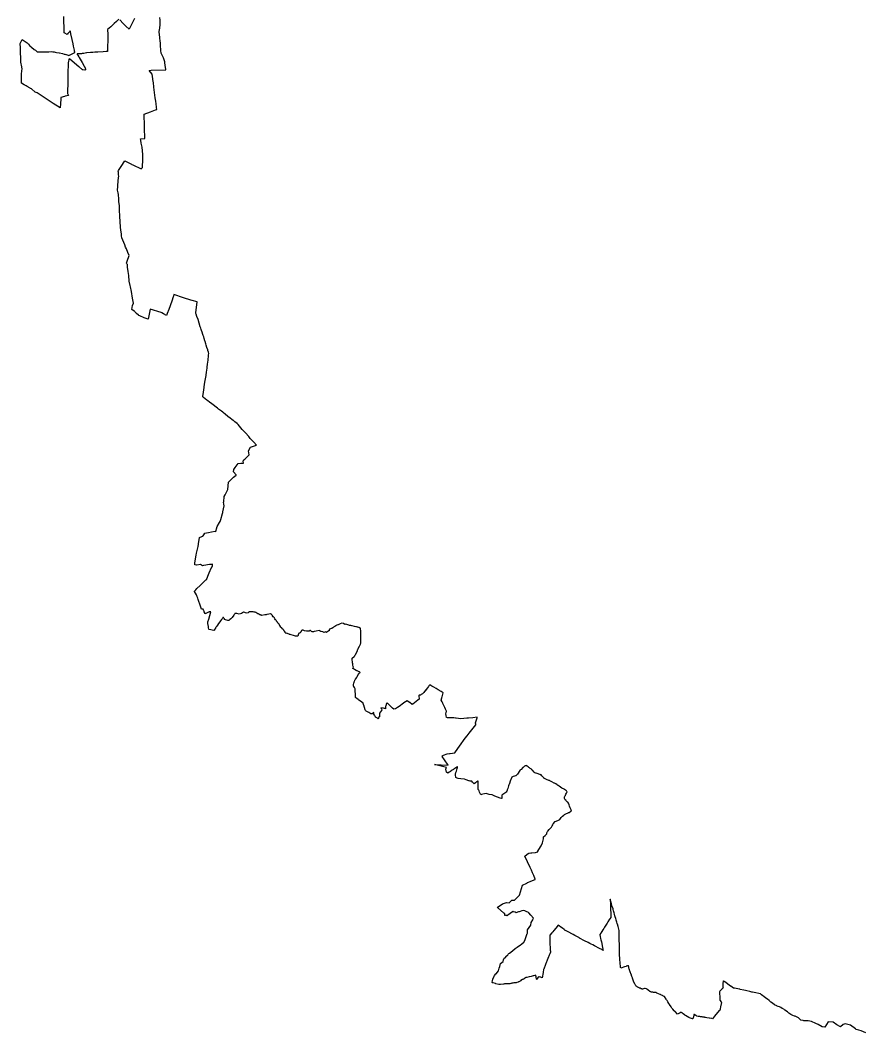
# Model space of a CAD drawing. Header units: metres. Extents: x 273377 to 358923, y 1974345 to 2116525.
# Drawn here: x 326929 to 356680, y 2009890 to 2045435 of the extents above; entities that cross this region are included whole.
import ezdxf

# ---------------------------------------------------------------- set-up
doc = ezdxf.new("R2010")
doc.units = ezdxf.units.M
doc.header["$MEASUREMENT"] = 0
doc.layers.add('DISTRICT BOUNDRY', color=86, linetype='Continuous')

msp = doc.modelspace()

# ---------------------------------------------------------------- linework, layer by layer
at = {"layer": 'DISTRICT BOUNDRY'}
for points in [[(330398, 2045468, 0), (330313, 2045387, 0), (330238, 2045317, 0), (330118, 2045205, 0), (330005, 2045105, 0), (330009, 2044928, 0), (330008, 2044732, 0), (330006, 2044495, 0), (330006, 2044352, 0), (330003, 2044335, 0), (330003, 2044332, 0), (329949, 2044329, 0), (329848, 2044324, 0), (329661, 2044315, 0), (329571, 2044308, 0), (329558, 2044307, 0), (329479, 2044301, 0), (329449, 2044299, 0), (329407, 2044296, 0), (329273, 2044286, 0), (329256, 2044284, 0), (329163, 2044268, 0), (329106, 2044259, 0), (329084, 2044255, 0), (329012, 2044255, 0), (329009, 2044255, 0), (328934, 2044255, 0), (328930, 2044255, 0), (328933, 2044247, 0), (328937, 2044233, 0), (328954, 2044209, 0), (328956, 2044205, 0), (328993, 2044142, 0), (329006, 2044120, 0), (329072, 2044008, 0), (329107, 2043947, 0), (329183, 2043818, 0), (329230, 2043734, 0), (329235, 2043724, 0), (329208, 2043679, 0), (329130, 2043693, 0), (329128, 2043694, 0), (329125, 2043694, 0), (329004, 2043792, 0), (328997, 2043797, 0), (328671, 2044060, 0), (328648, 2044080, 0), (328647, 2044078, 0), (328641, 2044046, 0), (328632, 2043996, 0), (328621, 2043937, 0), (328609, 2043538, 0), (328608, 2043483, 0), (328602, 2043190, 0), (328596, 2042958, 0), (328594, 2042943, 0), (328596, 2042859, 0), (328624, 2042791, 0), (328506, 2042759, 0), (328484, 2042753, 0), (328356, 2042716, 0), (328353, 2042675, 0), (328345, 2042495, 0), (328337, 2042352, 0), (328093, 2042511, 0), (328057, 2042534, 0), (327705, 2042758, 0), (327520, 2042875, 0), (327455, 2042903, 0), (327324, 2043016, 0), (327297, 2043035, 0), (327285, 2043043, 0), (327169, 2043109, 0), (327142, 2043125, 0), (327068, 2043166, 0), (326972, 2043219, 0), (326973, 2043255, 0), (326973, 2043277, 0), (326977, 2043549, 0), (326994, 2043742, 0), (326992, 2043758, 0), (326985, 2043792, 0), (326949, 2043954, 0), (326951, 2044060, 0), (326951, 2044084, 0), (326941, 2044315, 0), (326936, 2044458, 0), (326929, 2044614, 0), (326977, 2044712, 0), (327000, 2044759, 0), (327173, 2044635, 0), (327191, 2044628, 0), (327218, 2044596, 0), (327261, 2044542, 0), (327267, 2044535, 0), (327321, 2044492, 0), (327424, 2044410, 0), (327468, 2044378, 0), (327530, 2044320, 0), (327611, 2044317, 0), (327642, 2044323, 0), (327719, 2044325, 0), (327816, 2044326, 0), (327838, 2044324, 0), (327937, 2044323, 0), (328021, 2044330, 0), (328078, 2044326, 0), (328088, 2044324, 0), (328125, 2044318, 0), (328161, 2044312, 0), (328207, 2044303, 0), (328297, 2044284, 0), (328311, 2044285, 0), (328419, 2044264, 0), (328481, 2044243, 0), (328505, 2044239, 0), (328536, 2044228, 0), (328542, 2044229, 0), (328617, 2044206, 0), (328637, 2044195, 0), (328827, 2044283, 0), (328850, 2044296, 0), (328852, 2044297, 0), (328846, 2044322, 0), (328843, 2044339, 0), (328838, 2044363, 0), (328835, 2044382, 0), (328805, 2044526, 0), (328788, 2044602, 0), (328756, 2044755, 0), (328714, 2044951, 0), (328710, 2044970, 0), (328697, 2045028, 0), (328691, 2045059, 0), (328662, 2045026, 0), (328642, 2045003, 0), (328608, 2044963, 0), (328586, 2044938, 0), (328501, 2044983, 0), (328475, 2044996, 0), (328472, 2045027, 0), (328470, 2045204, 0), (328469, 2045376, 0), (328468, 2045428, 0), (328466, 2045570, 0)], [(356680, 2009813, 0), (356512, 2009894, 0), (356439, 2009915, 0), (356340, 2009939, 0), (356322, 2009956, 0), (356140, 2010092, 0), (355953, 2010130, 0), (355880, 2010106, 0), (355788, 2010034, 0), (355667, 2010099, 0), (355527, 2010194, 0), (355351, 2010202, 0), (355238, 2010021, 0), (355144, 2010032, 0), (355004, 2010109, 0), (354918, 2010150, 0), (354765, 2010222, 0), (354650, 2010236, 0), (354503, 2010242, 0), (354480, 2010246, 0), (354399, 2010265, 0), (354307, 2010347, 0), (354243, 2010380, 0), (354196, 2010403, 0), (354177, 2010406, 0), (354108, 2010425, 0), (354085, 2010442, 0), (354046, 2010465, 0), (353970, 2010515, 0), (353921, 2010553, 0), (353834, 2010620, 0), (353795, 2010649, 0), (353743, 2010678, 0), (353696, 2010706, 0), (353647, 2010727, 0), (353599, 2010746, 0), (353597, 2010747, 0), (353563, 2010761, 0), (353554, 2010765, 0), (353472, 2010798, 0), (353470, 2010799, 0), (353395, 2010857, 0), (353344, 2010898, 0), (353280, 2010950, 0), (353217, 2010997, 0), (353163, 2011040, 0), (353098, 2011092, 0), (353077, 2011112, 0), (353056, 2011125, 0), (353012, 2011160, 0), (352972, 2011192, 0), (352753, 2011236, 0), (352694, 2011249, 0), (352669, 2011254, 0), (352605, 2011271, 0), (352491, 2011299, 0), (352447, 2011308, 0), (352386, 2011321, 0), (352258, 2011347, 0), (352253, 2011348, 0), (352174, 2011363, 0), (352062, 2011385, 0), (352052, 2011387, 0), (352024, 2011393, 0), (351935, 2011454, 0), (351922, 2011463, 0), (351720, 2011609, 0), (351715, 2011613, 0), (351708, 2011618, 0), (351705, 2011620, 0), (351685, 2011634, 0), (351679, 2011634, 0), (351671, 2011640, 0), (351663, 2011645, 0), (351655, 2011544, 0), (351654, 2011529, 0), (351654, 2011509, 0), (351653, 2011491, 0), (351653, 2011479, 0), (351652, 2011468, 0), (351655, 2011425, 0), (351658, 2011395, 0), (351605, 2011346, 0), (351597, 2011338, 0), (351596, 2011338, 0), (351594, 2011335, 0), (351586, 2011326, 0), (351547, 2011280, 0), (351546, 2011279, 0), (351534, 2011265, 0), (351536, 2011193, 0), (351537, 2011182, 0), (351537, 2011171, 0), (351540, 2011122, 0), (351542, 2011070, 0), (351545, 2011010, 0), (351548, 2010964, 0), (351553, 2010957, 0), (351581, 2010917, 0), (351591, 2010903, 0), (351596, 2010894, 0), (351603, 2010885, 0), (351574, 2010735, 0), (351560, 2010661, 0), (351550, 2010603, 0), (351539, 2010605, 0), (351525, 2010605, 0), (351521, 2010605, 0), (351521, 2010604, 0), (351360, 2010404, 0), (351285, 2010316, 0), (351267, 2010320, 0), (351177, 2010335, 0), (351171, 2010336, 0), (351086, 2010351, 0), (351042, 2010358, 0), (351025, 2010361, 0), (351022, 2010361, 0), (351004, 2010364, 0), (350950, 2010372, 0), (350941, 2010373, 0), (350922, 2010375, 0), (350859, 2010384, 0), (350843, 2010387, 0), (350815, 2010391, 0), (350808, 2010392, 0), (350787, 2010395, 0), (350738, 2010402, 0), (350730, 2010406, 0), (350722, 2010411, 0), (350701, 2010423, 0), (350637, 2010459, 0), (350635, 2010460, 0), (350630, 2010436, 0), (350618, 2010386, 0), (350598, 2010311, 0), (350579, 2010316, 0), (350517, 2010335, 0), (350478, 2010346, 0), (350458, 2010352, 0), (350396, 2010390, 0), (350342, 2010422, 0), (350341, 2010423, 0), (350334, 2010428, 0), (350313, 2010442, 0), (350299, 2010451, 0), (350258, 2010485, 0), (350236, 2010505, 0), (350226, 2010512, 0), (350218, 2010519, 0), (350209, 2010526, 0), (350188, 2010544, 0), (350187, 2010544, 0), (350147, 2010523, 0), (350140, 2010520, 0), (350123, 2010511, 0), (350053, 2010475, 0), (349968, 2010564, 0), (349955, 2010577, 0), (349945, 2010588, 0), (349942, 2010591, 0), (349886, 2010652, 0), (349863, 2010678, 0), (349863, 2010679, 0), (349860, 2010683, 0), (349827, 2010735, 0), (349809, 2010764, 0), (349795, 2010785, 0), (349778, 2010811, 0), (349769, 2010824, 0), (349764, 2010831, 0), (349752, 2010850, 0), (349751, 2010852, 0), (349750, 2010853, 0), (349718, 2010903, 0), (349687, 2010952, 0), (349670, 2010980, 0), (349659, 2010998, 0), (349658, 2011001, 0), (349601, 2011092, 0), (349588, 2011098, 0), (349565, 2011109, 0), (349544, 2011119, 0), (349529, 2011127, 0), (349496, 2011143, 0), (349494, 2011145, 0), (349491, 2011146, 0), (349465, 2011158, 0), (349456, 2011164, 0), (349451, 2011167, 0), (349382, 2011194, 0), (349326, 2011217, 0), (349325, 2011217, 0), (349288, 2011234, 0), (349277, 2011235, 0), (349263, 2011236, 0), (349250, 2011237, 0), (349248, 2011238, 0), (349243, 2011238, 0), (349223, 2011240, 0), (349208, 2011242, 0), (349183, 2011245, 0), (349162, 2011248, 0), (349156, 2011248, 0), (349127, 2011254, 0), (349120, 2011262, 0), (349083, 2011273, 0), (349026, 2011322, 0), (349021, 2011326, 0), (349012, 2011333, 0), (348997, 2011346, 0), (348990, 2011349, 0), (348979, 2011354, 0), (348960, 2011362, 0), (348916, 2011380, 0), (348914, 2011379, 0), (348889, 2011373, 0), (348824, 2011356, 0), (348812, 2011359, 0), (348805, 2011361, 0), (348783, 2011367, 0), (348781, 2011367, 0), (348773, 2011368, 0), (348736, 2011384, 0), (348719, 2011391, 0), (348708, 2011397, 0), (348706, 2011398, 0), (348706, 2011398, 0), (348687, 2011408, 0), (348650, 2011426, 0), (348640, 2011434, 0), (348632, 2011440, 0), (348597, 2011462, 0), (348588, 2011468, 0), (348554, 2011537, 0), (348550, 2011545, 0), (348511, 2011625, 0), (348504, 2011641, 0), (348471, 2011743, 0), (348469, 2011750, 0), (348459, 2011781, 0), (348453, 2011800, 0), (348439, 2011834, 0), (348432, 2011853, 0), (348420, 2011882, 0), (348419, 2011884, 0), (348417, 2011889, 0), (348412, 2011905, 0), (348402, 2011933, 0), (348378, 2012002, 0), (348371, 2012023, 0), (348362, 2012054, 0), (348359, 2012063, 0), (348345, 2012110, 0), (348343, 2012117, 0), (348342, 2012122, 0), (348324, 2012182, 0), (348324, 2012183, 0), (348316, 2012180, 0), (348299, 2012174, 0), (348255, 2012158, 0), (348249, 2012156, 0), (348195, 2012137, 0), (348061, 2012090, 0), (348055, 2012131, 0), (348048, 2012182, 0), (348046, 2012192, 0), (348041, 2012229, 0), (348040, 2012239, 0), (348039, 2012242, 0), (348037, 2012262, 0), (348035, 2012277, 0), (348033, 2012302, 0), (348026, 2012378, 0), (348021, 2012469, 0), (348019, 2012525, 0), (348015, 2012659, 0), (348012, 2012770, 0), (348012, 2012791, 0), (348012, 2012808, 0), (348010, 2012956, 0), (348008, 2013038, 0), (348007, 2013081, 0), (348007, 2013097, 0), (348007, 2013111, 0), (348007, 2013116, 0), (348007, 2013134, 0), (348006, 2013217, 0), (348005, 2013274, 0), (348004, 2013412, 0), (347962, 2013560, 0), (347939, 2013640, 0), (347935, 2013654, 0), (347931, 2013666, 0), (347920, 2013705, 0), (347918, 2013714, 0), (347910, 2013741, 0), (347899, 2013777, 0), (347894, 2013794, 0), (347880, 2013845, 0), (347864, 2013902, 0), (347856, 2013929, 0), (347838, 2013994, 0), (347823, 2014044, 0), (347804, 2014112, 0), (347793, 2014152, 0), (347786, 2014176, 0), (347762, 2014258, 0), (347761, 2014261, 0), (347760, 2014263, 0), (347735, 2014354, 0), (347710, 2014443, 0), (347693, 2014505, 0), (347692, 2014512, 0), (347689, 2014523, 0), (347692, 2014448, 0), (347693, 2014439, 0), (347695, 2014379, 0), (347696, 2014371, 0), (347696, 2014364, 0), (347697, 2014338, 0), (347698, 2014301, 0), (347703, 2014163, 0), (347703, 2014149, 0), (347707, 2014038, 0), (347707, 2014014, 0), (347709, 2013962, 0), (347710, 2013938, 0), (347711, 2013901, 0), (347712, 2013884, 0), (347709, 2013880, 0), (347707, 2013876, 0), (347672, 2013823, 0), (347668, 2013816, 0), (347609, 2013724, 0), (347591, 2013696, 0), (347576, 2013673, 0), (347489, 2013536, 0), (347484, 2013529, 0), (347470, 2013507, 0), (347460, 2013491, 0), (347426, 2013437, 0), (347391, 2013383, 0), (347372, 2013352, 0), (347364, 2013340, 0), (347356, 2013327, 0), (347326, 2013279, 0), (347320, 2013271, 0), (347322, 2013266, 0), (347323, 2013259, 0), (347329, 2013235, 0), (347334, 2013211, 0), (347350, 2013138, 0), (347361, 2013088, 0), (347376, 2013021, 0), (347390, 2012956, 0), (347393, 2012945, 0), (347420, 2012821, 0), (347430, 2012777, 0), (347433, 2012763, 0), (347442, 2012717, 0), (347388, 2012745, 0), (347306, 2012788, 0), (347140, 2012874, 0), (347074, 2012908, 0), (347015, 2012939, 0), (346998, 2012949, 0), (346972, 2012962, 0), (346966, 2012965, 0), (346908, 2012995, 0), (346786, 2013059, 0), (346610, 2013151, 0), (346604, 2013154, 0), (346439, 2013241, 0), (346379, 2013273, 0), (346185, 2013378, 0), (346112, 2013417, 0), (346109, 2013419, 0), (346106, 2013421, 0), (346065, 2013451, 0), (346005, 2013495, 0), (345982, 2013511, 0), (345862, 2013600, 0), (345859, 2013600, 0), (345779, 2013499, 0), (345777, 2013498, 0), (345710, 2013418, 0), (345668, 2013371, 0), (345637, 2013336, 0), (345561, 2013250, 0), (345561, 2013218, 0), (345560, 2013173, 0), (345559, 2013081, 0), (345559, 2013060, 0), (345559, 2013003, 0), (345569, 2012918, 0), (345577, 2012845, 0), (345580, 2012818, 0), (345580, 2012808, 0), (345580, 2012780, 0), (345581, 2012720, 0), (345582, 2012691, 0), (345584, 2012667, 0), (345584, 2012655, 0), (345584, 2012655, 0), (345582, 2012650, 0), (345563, 2012602, 0), (345562, 2012600, 0), (345553, 2012577, 0), (345540, 2012547, 0), (345540, 2012545, 0), (345527, 2012514, 0), (345527, 2012514, 0), (345519, 2012492, 0), (345470, 2012373, 0), (345434, 2012281, 0), (345432, 2012276, 0), (345426, 2012262, 0), (345401, 2012188, 0), (345363, 2012091, 0), (345351, 2012063, 0), (345346, 2012051, 0), (345345, 2012049, 0), (345345, 2012048, 0), (345327, 2011952, 0), (345327, 2011948, 0), (345326, 2011945, 0), (345293, 2011756, 0), (345292, 2011756, 0), (345291, 2011756, 0), (345245, 2011772, 0), (345220, 2011781, 0), (345192, 2011790, 0), (345175, 2011796, 0), (345171, 2011798, 0), (345153, 2011772, 0), (345105, 2011701, 0), (345105, 2011700, 0), (345104, 2011699, 0), (345103, 2011698, 0), (345103, 2011698, 0), (345103, 2011697, 0), (345100, 2011710, 0), (345086, 2011772, 0), (345078, 2011808, 0), (345076, 2011813, 0), (345075, 2011819, 0), (345074, 2011823, 0), (345069, 2011844, 0), (344988, 2011825, 0), (344977, 2011823, 0), (344903, 2011805, 0), (344837, 2011788, 0), (344758, 2011769, 0), (344758, 2011769, 0), (344753, 2011768, 0), (344723, 2011761, 0), (344707, 2011751, 0), (344669, 2011729, 0), (344659, 2011722, 0), (344630, 2011705, 0), (344624, 2011700, 0), (344622, 2011699, 0), (344613, 2011694, 0), (344604, 2011689, 0), (344549, 2011653, 0), (344548, 2011652, 0), (344542, 2011647, 0), (344531, 2011642, 0), (344529, 2011641, 0), (344523, 2011639, 0), (344497, 2011626, 0), (344477, 2011616, 0), (344473, 2011614, 0), (344470, 2011612, 0), (344458, 2011607, 0), (344452, 2011604, 0), (344406, 2011584, 0), (344381, 2011582, 0), (344362, 2011581, 0), (344348, 2011580, 0), (344324, 2011580, 0), (344314, 2011580, 0), (344305, 2011578, 0), (344302, 2011577, 0), (344299, 2011576, 0), (344264, 2011569, 0), (344246, 2011566, 0), (344227, 2011561, 0), (344204, 2011556, 0), (344188, 2011554, 0), (344154, 2011544, 0), (344121, 2011544, 0), (344062, 2011541, 0), (344048, 2011541, 0), (344034, 2011540, 0), (344026, 2011539, 0), (344019, 2011538, 0), (343988, 2011536, 0), (343980, 2011536, 0), (343970, 2011536, 0), (343970, 2011536, 0), (343970, 2011536, 0), (343949, 2011534, 0), (343943, 2011534, 0), (343934, 2011534, 0), (343832, 2011522, 0), (343767, 2011515, 0), (343669, 2011544, 0), (343656, 2011548, 0), (343571, 2011573, 0), (343566, 2011574, 0), (343551, 2011579, 0), (343529, 2011585, 0), (343531, 2011595, 0), (343541, 2011643, 0), (343562, 2011700, 0), (343601, 2011808, 0), (343620, 2011832, 0), (343666, 2011889, 0), (343671, 2011895, 0), (343755, 2012004, 0), (343783, 2012096, 0), (343800, 2012151, 0), (343832, 2012261, 0), (343873, 2012289, 0), (343924, 2012323, 0), (343925, 2012330, 0), (343931, 2012386, 0), (343932, 2012391, 0), (343954, 2012440, 0), (344010, 2012485, 0), (344014, 2012489, 0), (344021, 2012497, 0), (344081, 2012563, 0), (344100, 2012583, 0), (344107, 2012591, 0), (344125, 2012605, 0), (344141, 2012617, 0), (344255, 2012706, 0), (344349, 2012781, 0), (344417, 2012831, 0), (344491, 2012888, 0), (344516, 2012906, 0), (344576, 2012951, 0), (344645, 2013009, 0), (344662, 2013022, 0), (344690, 2013097, 0), (344716, 2013169, 0), (344770, 2013312, 0), (344771, 2013315, 0), (344777, 2013327, 0), (344772, 2013445, 0), (344900, 2013604, 0), (344904, 2013703, 0), (344962, 2013796, 0), (344969, 2013810, 0), (344989, 2013846, 0), (344892, 2013962, 0), (344827, 2014044, 0), (344810, 2014051, 0), (344728, 2014085, 0), (344686, 2014104, 0), (344640, 2014123, 0), (344590, 2014109, 0), (344588, 2014108, 0), (344584, 2014106, 0), (344524, 2014087, 0), (344487, 2014075, 0), (344466, 2014069, 0), (344428, 2014057, 0), (344379, 2014043, 0), (344339, 2014058, 0), (344288, 2014077, 0), (344271, 2014083, 0), (344268, 2014084, 0), (344261, 2014087, 0), (344245, 2014077, 0), (344167, 2014018, 0), (344090, 2013954, 0), (344064, 2013932, 0), (344044, 2013947, 0), (344031, 2013957, 0), (343994, 2013948, 0), (343993, 2013948, 0), (343986, 2013948, 0), (343980, 2013978, 0), (343976, 2013999, 0), (343941, 2014029, 0), (343723, 2014223, 0), (343715, 2014227, 0), (343898, 2014353, 0), (343901, 2014355, 0), (344034, 2014402, 0), (344130, 2014395, 0), (344182, 2014443, 0), (344231, 2014489, 0), (344295, 2014484, 0), (344298, 2014484, 0), (344299, 2014483, 0), (344320, 2014482, 0), (344320, 2014482, 0), (344325, 2014486, 0), (344406, 2014570, 0), (344432, 2014597, 0), (344491, 2014658, 0), (344498, 2014665, 0), (344598, 2015016, 0), (344752, 2015088, 0), (344776, 2015100, 0), (344786, 2015104, 0), (344893, 2015149, 0), (345044, 2015216, 0), (345050, 2015219, 0), (344996, 2015354, 0), (344957, 2015441, 0), (344913, 2015538, 0), (344868, 2015635, 0), (344686, 2016028, 0), (344684, 2016033, 0), (344759, 2016090, 0), (344771, 2016098, 0), (344829, 2016138, 0), (344897, 2016144, 0), (344933, 2016148, 0), (345064, 2016161, 0), (345127, 2016185, 0), (345136, 2016188, 0), (345147, 2016209, 0), (345176, 2016264, 0), (345177, 2016266, 0), (345261, 2016399, 0), (345310, 2016497, 0), (345335, 2016638, 0), (345337, 2016688, 0), (345337, 2016705, 0), (345338, 2016707, 0), (345345, 2016717, 0), (345394, 2016763, 0), (345446, 2016806, 0), (345454, 2016813, 0), (345456, 2016837, 0), (345456, 2016840, 0), (345456, 2016858, 0), (345484, 2016899, 0), (345491, 2016911, 0), (345537, 2016965, 0), (345547, 2016976, 0), (345561, 2016990, 0), (345575, 2017003, 0), (345622, 2017055, 0), (345636, 2017073, 0), (345649, 2017103, 0), (345665, 2017136, 0), (345670, 2017148, 0), (345682, 2017166, 0), (345754, 2017247, 0), (345784, 2017264, 0), (345790, 2017267, 0), (345873, 2017303, 0), (345895, 2017312, 0), (345913, 2017326, 0), (345914, 2017326, 0), (345967, 2017387, 0), (346015, 2017443, 0), (346054, 2017479, 0), (346078, 2017498, 0), (346122, 2017517, 0), (346211, 2017557, 0), (346221, 2017562, 0), (346241, 2017573, 0), (346302, 2017612, 0), (346328, 2017629, 0), (346329, 2017630, 0), (346317, 2017656, 0), (346282, 2017737, 0), (346261, 2017789, 0), (346242, 2017837, 0), (346216, 2017893, 0), (346191, 2017927, 0), (346182, 2017936, 0), (346148, 2017970, 0), (346141, 2017979, 0), (346133, 2017986, 0), (346106, 2018018, 0), (346093, 2018033, 0), (346083, 2018058, 0), (346081, 2018109, 0), (346084, 2018118, 0), (346085, 2018120, 0), (346089, 2018145, 0), (346093, 2018147, 0), (346114, 2018171, 0), (346115, 2018175, 0), (346128, 2018208, 0), (346148, 2018242, 0), (346159, 2018268, 0), (346168, 2018290, 0), (346161, 2018304, 0), (346150, 2018325, 0), (346134, 2018336, 0), (346109, 2018353, 0), (346081, 2018374, 0), (346066, 2018384, 0), (345985, 2018428, 0), (345889, 2018498, 0), (345870, 2018512, 0), (345858, 2018521, 0), (345837, 2018533, 0), (345824, 2018541, 0), (345778, 2018571, 0), (345732, 2018595, 0), (345712, 2018604, 0), (345633, 2018646, 0), (345592, 2018668, 0), (345561, 2018684, 0), (345551, 2018690, 0), (345533, 2018696, 0), (345446, 2018728, 0), (345394, 2018749, 0), (345368, 2018765, 0), (345360, 2018774, 0), (345287, 2018853, 0), (345257, 2018891, 0), (345236, 2018898, 0), (345225, 2018902, 0), (345209, 2018907, 0), (345122, 2018938, 0), (345077, 2018953, 0), (345071, 2018955, 0), (345041, 2018965, 0), (345014, 2018983, 0), (344952, 2019056, 0), (344936, 2019074, 0), (344917, 2019087, 0), (344872, 2019119, 0), (344843, 2019140, 0), (344829, 2019150, 0), (344797, 2019173, 0), (344771, 2019192, 0), (344753, 2019205, 0), (344752, 2019206, 0), (344749, 2019209, 0), (344748, 2019211, 0), (344731, 2019225, 0), (344731, 2019226, 0), (344713, 2019210, 0), (344697, 2019211, 0), (344693, 2019210, 0), (344678, 2019201, 0), (344676, 2019199, 0), (344628, 2019152, 0), (344622, 2019149, 0), (344617, 2019147, 0), (344556, 2019086, 0), (344530, 2019063, 0), (344511, 2019051, 0), (344508, 2019049, 0), (344427, 2018912, 0), (344366, 2018861, 0), (344361, 2018859, 0), (344316, 2018851, 0), (344269, 2018830, 0), (344230, 2018812, 0), (344164, 2018665, 0), (344153, 2018630, 0), (344152, 2018624, 0), (344151, 2018621, 0), (344127, 2018548, 0), (344125, 2018543, 0), (344125, 2018542, 0), (344124, 2018539, 0), (344114, 2018509, 0), (344097, 2018458, 0), (344096, 2018456, 0), (344080, 2018409, 0), (344080, 2018408, 0), (344065, 2018363, 0), (344057, 2018339, 0), (344054, 2018332, 0), (344040, 2018289, 0), (344039, 2018288, 0), (344032, 2018283, 0), (344015, 2018272, 0), (343981, 2018250, 0), (343955, 2018233, 0), (343948, 2018228, 0), (343909, 2018202, 0), (343908, 2018201, 0), (343901, 2018197, 0), (343884, 2018186, 0), (343871, 2018178, 0), (343871, 2018171, 0), (343873, 2018150, 0), (343873, 2018149, 0), (343874, 2018133, 0), (343877, 2018079, 0), (343879, 2018058, 0), (343867, 2018061, 0), (343820, 2018074, 0), (343720, 2018102, 0), (343627, 2018147, 0), (343538, 2018191, 0), (343534, 2018191, 0), (343529, 2018192, 0), (343428, 2018202, 0), (343360, 2018225, 0), (343323, 2018237, 0), (343210, 2018218, 0), (343162, 2018198, 0), (343134, 2018187, 0), (343115, 2018231, 0), (343104, 2018259, 0), (343094, 2018282, 0), (343073, 2018328, 0), (343060, 2018350, 0), (343047, 2018374, 0), (343046, 2018408, 0), (343046, 2018456, 0), (343044, 2018558, 0), (343044, 2018599, 0), (343044, 2018599, 0), (343044, 2018600, 0), (343043, 2018659, 0), (343043, 2018679, 0), (343040, 2018677, 0), (343036, 2018675, 0), (342993, 2018646, 0), (342986, 2018641, 0), (342986, 2018641, 0), (342985, 2018640, 0), (342970, 2018629, 0), (342946, 2018611, 0), (342896, 2018575, 0), (342856, 2018623, 0), (342855, 2018624, 0), (342848, 2018632, 0), (342820, 2018665, 0), (342801, 2018668, 0), (342782, 2018671, 0), (342764, 2018673, 0), (342725, 2018681, 0), (342716, 2018682, 0), (342714, 2018682, 0), (342710, 2018681, 0), (342620, 2018714, 0), (342556, 2018737, 0), (342547, 2018742, 0), (342437, 2018754, 0), (342339, 2018768, 0), (342303, 2018773, 0), (342255, 2018803, 0), (342248, 2018888, 0), (342245, 2018920, 0), (342262, 2018976, 0), (342275, 2019023, 0), (342303, 2019119, 0), (342310, 2019145, 0), (342312, 2019153, 0), (342315, 2019166, 0), (342317, 2019180, 0), (342303, 2019170, 0), (342301, 2019168, 0), (342296, 2019164, 0), (342256, 2019139, 0), (342183, 2019091, 0), (342180, 2019089, 0), (342170, 2019081, 0), (342132, 2019056, 0), (342097, 2019033, 0), (342069, 2019015, 0), (342057, 2019007, 0), (342048, 2019001, 0), (342027, 2018986, 0), (341979, 2018954, 0), (341931, 2018985, 0), (341910, 2019093, 0), (341921, 2019132, 0), (341930, 2019153, 0), (341504, 2019252, 0), (341983, 2019233, 0), (341860, 2019416, 0), (341777, 2019540, 0), (341804, 2019570, 0), (341810, 2019576, 0), (341821, 2019581, 0), (341953, 2019634, 0), (342038, 2019645, 0), (342052, 2019647, 0), (342222, 2019670, 0), (342242, 2019698, 0), (342384, 2019900, 0), (342584, 2020180, 0), (342651, 2020265, 0), (342729, 2020363, 0), (342962, 2020656, 0), (342962, 2020657, 0), (342958, 2020674, 0), (342947, 2020713, 0), (342946, 2020720, 0), (342946, 2020723, 0), (342969, 2020791, 0), (342995, 2020863, 0), (342997, 2020871, 0), (343003, 2020887, 0), (343010, 2020909, 0), (343011, 2020914, 0), (343012, 2020916, 0), (342851, 2020903, 0), (342696, 2020889, 0), (342673, 2020886, 0), (342639, 2020883, 0), (342430, 2020864, 0), (342268, 2020884, 0), (342249, 2020886, 0), (342184, 2020893, 0), (342139, 2020898, 0), (342111, 2020901, 0), (342099, 2020900, 0), (342095, 2020899, 0), (342091, 2020899, 0), (342088, 2020899, 0), (341987, 2020898, 0), (341974, 2020898, 0), (341960, 2020898, 0), (341935, 2020906, 0), (341925, 2020909, 0), (341914, 2020977, 0), (341913, 2020987, 0), (341907, 2021014, 0), (341907, 2021017, 0), (341908, 2021027, 0), (341913, 2021092, 0), (341913, 2021095, 0), (341913, 2021095, 0), (341914, 2021095, 0), (341925, 2021116, 0), (341930, 2021127, 0), (341929, 2021130, 0), (341894, 2021205, 0), (341866, 2021263, 0), (341847, 2021304, 0), (341824, 2021354, 0), (341811, 2021381, 0), (341800, 2021405, 0), (341794, 2021419, 0), (341772, 2021466, 0), (341746, 2021524, 0), (341766, 2021605, 0), (341767, 2021607, 0), (341773, 2021633, 0), (341809, 2021779, 0), (341809, 2021780, 0), (341808, 2021780, 0), (341774, 2021801, 0), (341745, 2021819, 0), (341633, 2021888, 0), (341567, 2021928, 0), (341482, 2021977, 0), (341416, 2022015, 0), (341341, 2022058, 0), (341340, 2022058, 0), (341339, 2022059, 0), (341338, 2022059, 0), (341309, 2022020, 0), (341294, 2021999, 0), (341255, 2021949, 0), (341250, 2021942, 0), (341196, 2021872, 0), (341191, 2021866, 0), (341167, 2021835, 0), (341158, 2021823, 0), (341130, 2021783, 0), (341095, 2021755, 0), (341083, 2021745, 0), (341058, 2021730, 0), (341036, 2021717, 0), (341013, 2021696, 0), (341012, 2021696, 0), (341008, 2021695, 0), (340991, 2021693, 0), (340985, 2021693, 0), (340983, 2021692, 0), (340982, 2021692, 0), (340981, 2021692, 0), (340978, 2021692, 0), (340975, 2021691, 0), (340973, 2021691, 0), (340970, 2021690, 0), (340949, 2021684, 0), (340950, 2021670, 0), (340951, 2021660, 0), (340961, 2021568, 0), (340963, 2021553, 0), (340922, 2021517, 0), (340908, 2021505, 0), (340878, 2021480, 0), (340789, 2021410, 0), (340754, 2021389, 0), (340745, 2021383, 0), (340735, 2021374, 0), (340723, 2021363, 0), (340639, 2021431, 0), (340625, 2021441, 0), (340543, 2021501, 0), (340484, 2021460, 0), (340481, 2021458, 0), (340481, 2021458, 0), (340459, 2021445, 0), (340363, 2021377, 0), (340363, 2021377, 0), (340306, 2021333, 0), (340257, 2021296, 0), (340206, 2021256, 0), (340135, 2021216, 0), (340127, 2021214, 0), (340073, 2021200, 0), (340029, 2021239, 0), (339992, 2021275, 0), (339973, 2021294, 0), (339914, 2021353, 0), (339911, 2021355, 0), (339909, 2021357, 0), (339892, 2021374, 0), (339892, 2021373, 0), (339838, 2021430, 0), (339830, 2021415, 0), (339822, 2021401, 0), (339788, 2021321, 0), (339777, 2021295, 0), (339782, 2021247, 0), (339783, 2021225, 0), (339784, 2021215, 0), (339764, 2021221, 0), (339745, 2021227, 0), (339713, 2021232, 0), (339622, 2021246, 0), (339636, 2021210, 0), (339654, 2021169, 0), (339637, 2021151, 0), (339568, 2021060, 0), (339566, 2021057, 0), (339565, 2021056, 0), (339567, 2021033, 0), (339571, 2020946, 0), (339572, 2020944, 0), (339575, 2020935, 0), (339538, 2020910, 0), (339536, 2020869, 0), (339528, 2020860, 0), (339528, 2020860, 0), (339495, 2020881, 0), (339450, 2020911, 0), (339445, 2020914, 0), (339435, 2020920, 0), (339416, 2020953, 0), (339411, 2020963, 0), (339396, 2020988, 0), (339374, 2021025, 0), (339373, 2021045, 0), (339373, 2021047, 0), (339371, 2021084, 0), (339311, 2021044, 0), (339271, 2021037, 0), (339190, 2021085, 0), (339103, 2021137, 0), (339076, 2021152, 0), (339075, 2021157, 0), (339070, 2021174, 0), (339042, 2021264, 0), (339038, 2021276, 0), (339035, 2021286, 0), (339029, 2021306, 0), (339004, 2021372, 0), (339003, 2021377, 0), (338999, 2021386, 0), (338992, 2021411, 0), (338901, 2021479, 0), (338846, 2021521, 0), (338844, 2021523, 0), (338819, 2021542, 0), (338768, 2021581, 0), (338758, 2021588, 0), (338754, 2021591, 0), (338744, 2021599, 0), (338725, 2021613, 0), (338725, 2021614, 0), (338723, 2021701, 0), (338723, 2021703, 0), (338723, 2021714, 0), (338717, 2021848, 0), (338717, 2021869, 0), (338716, 2021903, 0), (338716, 2021907, 0), (338715, 2021917, 0), (338687, 2021960, 0), (338662, 2021999, 0), (338655, 2022011, 0), (338660, 2022071, 0), (338664, 2022112, 0), (338677, 2022149, 0), (338684, 2022167, 0), (338699, 2022205, 0), (338707, 2022226, 0), (338712, 2022240, 0), (338719, 2022250, 0), (338727, 2022262, 0), (338768, 2022318, 0), (338776, 2022328, 0), (338787, 2022349, 0), (338849, 2022458, 0), (338852, 2022460, 0), (338855, 2022463, 0), (338874, 2022481, 0), (338889, 2022496, 0), (338888, 2022497, 0), (338884, 2022500, 0), (338883, 2022500, 0), (338865, 2022515, 0), (338860, 2022519, 0), (338786, 2022548, 0), (338777, 2022551, 0), (338754, 2022560, 0), (338690, 2022599, 0), (338661, 2022616, 0), (338644, 2022626, 0), (338643, 2022627, 0), (338633, 2022632, 0), (338632, 2022633, 0), (338629, 2022635, 0), (338627, 2022637, 0), (338647, 2022668, 0), (338653, 2022678, 0), (338649, 2022698, 0), (338638, 2022754, 0), (338634, 2022773, 0), (338634, 2022774, 0), (338629, 2022793, 0), (338628, 2022796, 0), (338621, 2022833, 0), (338616, 2022857, 0), (338607, 2022953, 0), (338606, 2022964, 0), (338605, 2022976, 0), (338605, 2022977, 0), (338605, 2022979, 0), (338605, 2022979, 0), (338603, 2022993, 0), (338613, 2023001, 0), (338684, 2023058, 0), (338698, 2023082, 0), (338702, 2023087, 0), (338712, 2023106, 0), (338712, 2023107, 0), (338722, 2023124, 0), (338779, 2023234, 0), (338814, 2023310, 0), (338823, 2023327, 0), (338860, 2023404, 0), (338863, 2023409, 0), (338866, 2023414, 0), (338869, 2023417, 0), (338871, 2023422, 0), (338890, 2023466, 0), (338901, 2023491, 0), (338905, 2023500, 0), (338907, 2023505, 0), (338913, 2023521, 0), (338913, 2023661, 0), (338913, 2023723, 0), (338913, 2023765, 0), (338912, 2023794, 0), (338912, 2023801, 0), (338913, 2023838, 0), (338913, 2023930, 0), (338912, 2023939, 0), (338907, 2024050, 0), (338907, 2024050, 0), (338881, 2024060, 0), (338867, 2024065, 0), (338859, 2024068, 0), (338850, 2024071, 0), (338813, 2024081, 0), (338805, 2024083, 0), (338805, 2024083, 0), (338804, 2024084, 0), (338802, 2024084, 0), (338801, 2024084, 0), (338765, 2024094, 0), (338750, 2024099, 0), (338739, 2024101, 0), (338696, 2024113, 0), (338604, 2024139, 0), (338596, 2024138, 0), (338567, 2024140, 0), (338537, 2024143, 0), (338530, 2024142, 0), (338513, 2024147, 0), (338494, 2024153, 0), (338423, 2024178, 0), (338361, 2024187, 0), (338355, 2024186, 0), (338300, 2024220, 0), (338289, 2024221, 0), (338251, 2024224, 0), (338191, 2024202, 0), (338115, 2024174, 0), (338111, 2024172, 0), (338108, 2024170, 0), (338075, 2024158, 0), (338068, 2024155, 0), (338042, 2024145, 0), (338032, 2024135, 0), (338000, 2024115, 0), (337974, 2024096, 0), (337955, 2024083, 0), (337945, 2024076, 0), (337931, 2024067, 0), (337916, 2024059, 0), (337904, 2024050, 0), (337894, 2024044, 0), (337868, 2024035, 0), (337826, 2024020, 0), (337817, 2024016, 0), (337808, 2024013, 0), (337804, 2023983, 0), (337803, 2023972, 0), (337802, 2023960, 0), (337802, 2023954, 0), (337802, 2023953, 0), (337791, 2023959, 0), (337714, 2023910, 0), (337713, 2023909, 0), (337700, 2023903, 0), (337695, 2023906, 0), (337676, 2023918, 0), (337626, 2023896, 0), (337626, 2023896, 0), (337625, 2023897, 0), (337581, 2023925, 0), (337578, 2023926, 0), (337573, 2023928, 0), (337522, 2023938, 0), (337511, 2023939, 0), (337498, 2023945, 0), (337485, 2023950, 0), (337474, 2023955, 0), (337448, 2023966, 0), (337339, 2023945, 0), (337284, 2023935, 0), (337266, 2023932, 0), (337246, 2023928, 0), (337211, 2023922, 0), (337202, 2023919, 0), (337199, 2023918, 0), (337176, 2023935, 0), (337138, 2023964, 0), (337138, 2023964, 0), (337130, 2023968, 0), (337091, 2023947, 0), (337021, 2023950, 0), (337015, 2023950, 0), (337010, 2023950, 0), (337000, 2023951, 0), (336930, 2023953, 0), (336906, 2023967, 0), (336880, 2023986, 0), (336854, 2023976, 0), (336835, 2023969, 0), (336830, 2023967, 0), (336799, 2023916, 0), (336797, 2023908, 0), (336787, 2023900, 0), (336778, 2023894, 0), (336774, 2023891, 0), (336757, 2023880, 0), (336751, 2023876, 0), (336750, 2023876, 0), (336747, 2023873, 0), (336740, 2023867, 0), (336728, 2023861, 0), (336723, 2023858, 0), (336720, 2023856, 0), (336698, 2023766, 0), (336642, 2023771, 0), (336629, 2023772, 0), (336615, 2023775, 0), (336580, 2023784, 0), (336425, 2023826, 0), (336406, 2023833, 0), (336394, 2023838, 0), (336294, 2023870, 0), (336290, 2023866, 0), (336286, 2023863, 0), (336257, 2023898, 0), (336253, 2023905, 0), (336232, 2023941, 0), (336222, 2023953, 0), (336210, 2023966, 0), (336207, 2023971, 0), (336199, 2023984, 0), (336192, 2023995, 0), (336191, 2023994, 0), (336191, 2023993, 0), (336187, 2024000, 0), (336185, 2024000, 0), (336181, 2024000, 0), (336179, 2024005, 0), (336178, 2024005, 0), (336176, 2024005, 0), (336171, 2024014, 0), (336167, 2024013, 0), (336165, 2024013, 0), (336161, 2024019, 0), (336157, 2024026, 0), (336152, 2024025, 0), (336151, 2024028, 0), (336147, 2024033, 0), (336131, 2024060, 0), (336129, 2024060, 0), (336128, 2024062, 0), (336116, 2024078, 0), (336109, 2024077, 0), (336105, 2024077, 0), (336100, 2024087, 0), (336096, 2024088, 0), (336064, 2024144, 0), (336059, 2024153, 0), (336057, 2024162, 0), (336056, 2024166, 0), (336035, 2024197, 0), (336034, 2024197, 0), (336019, 2024214, 0), (336007, 2024219, 0), (335982, 2024260, 0), (335979, 2024265, 0), (335975, 2024267, 0), (335969, 2024275, 0), (335962, 2024283, 0), (335960, 2024286, 0), (335955, 2024293, 0), (335952, 2024294, 0), (335951, 2024294, 0), (335920, 2024346, 0), (335917, 2024346, 0), (335890, 2024383, 0), (335880, 2024399, 0), (335876, 2024406, 0), (335872, 2024413, 0), (335862, 2024428, 0), (335852, 2024437, 0), (335851, 2024437, 0), (335845, 2024442, 0), (335837, 2024446, 0), (335832, 2024449, 0), (335832, 2024449, 0), (335828, 2024451, 0), (335806, 2024486, 0), (335803, 2024491, 0), (335790, 2024512, 0), (335778, 2024521, 0), (335770, 2024528, 0), (335762, 2024540, 0), (335756, 2024548, 0), (335753, 2024553, 0), (335753, 2024553, 0), (335752, 2024553, 0), (335752, 2024553, 0), (335731, 2024550, 0), (335673, 2024540, 0), (335613, 2024529, 0), (335602, 2024527, 0), (335582, 2024523, 0), (335556, 2024518, 0), (335540, 2024515, 0), (335436, 2024496, 0), (335423, 2024504, 0), (335419, 2024507, 0), (335414, 2024508, 0), (335398, 2024514, 0), (335392, 2024513, 0), (335387, 2024517, 0), (335375, 2024524, 0), (335370, 2024524, 0), (335364, 2024524, 0), (335345, 2024537, 0), (335333, 2024543, 0), (335331, 2024544, 0), (335319, 2024548, 0), (335310, 2024551, 0), (335296, 2024555, 0), (335286, 2024560, 0), (335257, 2024575, 0), (335222, 2024597, 0), (335199, 2024611, 0), (335163, 2024617, 0), (335123, 2024624, 0), (335037, 2024631, 0), (334991, 2024621, 0), (334965, 2024605, 0), (334944, 2024595, 0), (334901, 2024583, 0), (334850, 2024594, 0), (334838, 2024597, 0), (334827, 2024600, 0), (334784, 2024614, 0), (334718, 2024572, 0), (334630, 2024543, 0), (334551, 2024562, 0), (334504, 2024565, 0), (334482, 2024567, 0), (334476, 2024557, 0), (334460, 2024534, 0), (334446, 2024512, 0), (334392, 2024430, 0), (334390, 2024427, 0), (334389, 2024425, 0), (334338, 2024382, 0), (334330, 2024375, 0), (334327, 2024372, 0), (334325, 2024369, 0), (334322, 2024368, 0), (334319, 2024367, 0), (334314, 2024360, 0), (334310, 2024360, 0), (334304, 2024354, 0), (334298, 2024353, 0), (334287, 2024344, 0), (334265, 2024325, 0), (334261, 2024326, 0), (334261, 2024325, 0), (334260, 2024324, 0), (334257, 2024323, 0), (334256, 2024323, 0), (334254, 2024322, 0), (334238, 2024317, 0), (334152, 2024347, 0), (334130, 2024355, 0), (334129, 2024355, 0), (334127, 2024356, 0), (334105, 2024393, 0), (334095, 2024407, 0), (334081, 2024428, 0), (334074, 2024439, 0), (334073, 2024440, 0), (334072, 2024439, 0), (334067, 2024431, 0), (334059, 2024421, 0), (334056, 2024417, 0), (334053, 2024412, 0), (334046, 2024403, 0), (334031, 2024382, 0), (334012, 2024357, 0), (333982, 2024315, 0), (333952, 2024273, 0), (333908, 2024220, 0), (333866, 2024155, 0), (333843, 2024120, 0), (333824, 2024093, 0), (333815, 2024080, 0), (333757, 2023985, 0), (333745, 2023965, 0), (333573, 2024010, 0), (333567, 2024011, 0), (333556, 2024063, 0), (333549, 2024115, 0), (333534, 2024210, 0), (333533, 2024216, 0), (333527, 2024270, 0), (333560, 2024369, 0), (333636, 2024628, 0), (333631, 2024629, 0), (333595, 2024629, 0), (333583, 2024630, 0), (333488, 2024582, 0), (333466, 2024571, 0), (333461, 2024569, 0), (333439, 2024558, 0), (333439, 2024558, 0), (333439, 2024559, 0), (333439, 2024559, 0), (333439, 2024559, 0), (333437, 2024563, 0), (333434, 2024567, 0), (333398, 2024630, 0), (333397, 2024636, 0), (333386, 2024679, 0), (333384, 2024683, 0), (333383, 2024685, 0), (333363, 2024722, 0), (333361, 2024725, 0), (333338, 2024722, 0), (333309, 2024719, 0), (333308, 2024723, 0), (333257, 2024861, 0), (333245, 2024892, 0), (333209, 2024987, 0), (333188, 2025058, 0), (333174, 2025103, 0), (333165, 2025125, 0), (333164, 2025125, 0), (333152, 2025153, 0), (333153, 2025169, 0), (333142, 2025190, 0), (333140, 2025194, 0), (333126, 2025221, 0), (333061, 2025346, 0), (333060, 2025347, 0), (333058, 2025351, 0), (333056, 2025354, 0), (333107, 2025404, 0), (333146, 2025442, 0), (333258, 2025550, 0), (333319, 2025609, 0), (333360, 2025649, 0), (333466, 2025753, 0), (333494, 2025780, 0), (333497, 2025786, 0), (333559, 2025944, 0), (333581, 2026001, 0), (333613, 2026083, 0), (333625, 2026104, 0), (333625, 2026105, 0), (333630, 2026114, 0), (333686, 2026215, 0), (333689, 2026220, 0), (333694, 2026231, 0), (333696, 2026234, 0), (333695, 2026242, 0), (333689, 2026298, 0), (333664, 2026293, 0), (333638, 2026293, 0), (333595, 2026294, 0), (333390, 2026257, 0), (333374, 2026254, 0), (333348, 2026249, 0), (333268, 2026295, 0), (333268, 2026295, 0), (333149, 2026269, 0), (333146, 2026269, 0), (333138, 2026270, 0), (333127, 2026270, 0), (333071, 2026276, 0), (333073, 2026305, 0), (333076, 2026355, 0), (333118, 2026614, 0), (333135, 2026694, 0), (333185, 2026918, 0), (333205, 2027009, 0), (333207, 2027018, 0), (333234, 2027244, 0), (333315, 2027271, 0), (333343, 2027282, 0), (333353, 2027286, 0), (333397, 2027348, 0), (333407, 2027363, 0), (333424, 2027388, 0), (333488, 2027401, 0), (333557, 2027416, 0), (333655, 2027434, 0), (333789, 2027458, 0), (333807, 2027439, 0), (333834, 2027545, 0), (333858, 2027627, 0), (333938, 2027763, 0), (333966, 2027800, 0), (333984, 2027877, 0), (334041, 2028079, 0), (334057, 2028123, 0), (334061, 2028140, 0), (334101, 2028349, 0), (334092, 2028410, 0), (334081, 2028486, 0), (334088, 2028498, 0), (334106, 2028680, 0), (334139, 2028742, 0), (334164, 2028787, 0), (334233, 2028932, 0), (334245, 2029054, 0), (334263, 2029190, 0), (334265, 2029192, 0), (334266, 2029194, 0), (334295, 2029225, 0), (334360, 2029297, 0), (334431, 2029361, 0), (334437, 2029366, 0), (334530, 2029436, 0), (334525, 2029442, 0), (334437, 2029547, 0), (334433, 2029551, 0), (334433, 2029554, 0), (334442, 2029630, 0), (334472, 2029668, 0), (334496, 2029698, 0), (334529, 2029748, 0), (334593, 2029847, 0), (334596, 2029847, 0), (334599, 2029848, 0), (334696, 2029854, 0), (334708, 2029855, 0), (334743, 2029857, 0), (334773, 2029859, 0), (334785, 2029860, 0), (334784, 2029862, 0), (334777, 2029911, 0), (334788, 2029959, 0), (334788, 2029959, 0), (334792, 2029962, 0), (334800, 2029968, 0), (334829, 2029999, 0), (334946, 2030111, 0), (334976, 2030140, 0), (334987, 2030151, 0), (334970, 2030220, 0), (334970, 2030221, 0), (334956, 2030283, 0), (335033, 2030418, 0), (335239, 2030493, 0), (335149, 2030593, 0), (335037, 2030715, 0), (335025, 2030728, 0), (334968, 2030794, 0), (334853, 2030922, 0), (334744, 2031043, 0), (334647, 2031157, 0), (334594, 2031215, 0), (334573, 2031237, 0), (334568, 2031244, 0), (334567, 2031245, 0), (334480, 2031311, 0), (334472, 2031317, 0), (334440, 2031342, 0), (334417, 2031360, 0), (334376, 2031392, 0), (334315, 2031439, 0), (334235, 2031502, 0), (334145, 2031573, 0), (334076, 2031630, 0), (334060, 2031643, 0), (334009, 2031679, 0), (333906, 2031759, 0), (333873, 2031785, 0), (333666, 2031944, 0), (333592, 2032001, 0), (333535, 2032045, 0), (333496, 2032075, 0), (333375, 2032167, 0), (333352, 2032184, 0), (333355, 2032199, 0), (333355, 2032199, 0), (333377, 2032351, 0), (333401, 2032511, 0), (333406, 2032544, 0), (333430, 2032701, 0), (333458, 2032875, 0), (333468, 2032937, 0), (333489, 2033070, 0), (333494, 2033111, 0), (333507, 2033206, 0), (333511, 2033234, 0), (333522, 2033332, 0), (333537, 2033482, 0), (333553, 2033643, 0), (333553, 2033645, 0), (333553, 2033646, 0), (333557, 2033669, 0), (333564, 2033717, 0), (333550, 2033761, 0), (333550, 2033763, 0), (333535, 2033815, 0), (333525, 2033847, 0), (333500, 2033926, 0), (333475, 2034007, 0), (333461, 2034050, 0), (333435, 2034133, 0), (333428, 2034157, 0), (333401, 2034239, 0), (333384, 2034295, 0), (333369, 2034342, 0), (333368, 2034347, 0), (333348, 2034411, 0), (333340, 2034429, 0), (333297, 2034551, 0), (333280, 2034601, 0), (333266, 2034649, 0), (333224, 2034781, 0), (333188, 2034904, 0), (333148, 2035017, 0), (333120, 2035098, 0), (333109, 2035118, 0), (333111, 2035119, 0), (333111, 2035122, 0), (333114, 2035148, 0), (333155, 2035525, 0), (332985, 2035577, 0), (332935, 2035593, 0), (332680, 2035670, 0), (332334, 2035788, 0), (332319, 2035734, 0), (332311, 2035703, 0), (332263, 2035556, 0), (332154, 2035258, 0), (332100, 2035120, 0), (332072, 2035049, 0), (331970, 2035109, 0), (331916, 2035140, 0), (331892, 2035152, 0), (331498, 2035272, 0), (331429, 2034914, 0), (331296, 2034967, 0), (331136, 2035040, 0), (331107, 2035053, 0), (331090, 2035061, 0), (331022, 2035121, 0), (330977, 2035169, 0), (330963, 2035187, 0), (330937, 2035204, 0), (330858, 2035255, 0), (330876, 2035396, 0), (330919, 2035479, 0), (330889, 2035601, 0), (330879, 2035659, 0), (330842, 2035888, 0), (330809, 2036061, 0), (330800, 2036101, 0), (330765, 2036254, 0), (330747, 2036454, 0), (330738, 2036523, 0), (330727, 2036599, 0), (330707, 2036749, 0), (330703, 2036780, 0), (330702, 2036841, 0), (330686, 2036865, 0), (330671, 2036888, 0), (330672, 2036890, 0), (330693, 2036964, 0), (330768, 2037158, 0), (330720, 2037269, 0), (330667, 2037393, 0), (330639, 2037457, 0), (330605, 2037535, 0), (330508, 2037776, 0), (330492, 2037853, 0), (330490, 2037877, 0), (330489, 2037913, 0), (330472, 2038059, 0), (330461, 2038145, 0), (330450, 2038368, 0), (330447, 2038380, 0), (330439, 2038502, 0), (330422, 2038789, 0), (330417, 2038911, 0), (330404, 2039054, 0), (330400, 2039139, 0), (330389, 2039302, 0), (330376, 2039364, 0), (330356, 2039456, 0), (330360, 2039590, 0), (330360, 2039622, 0), (330384, 2039917, 0), (330398, 2039941, 0), (330390, 2040009, 0), (330382, 2040094, 0), (330379, 2040120, 0), (330389, 2040154, 0), (330487, 2040295, 0), (330611, 2040490, 0), (330839, 2040375, 0), (330860, 2040365, 0), (330888, 2040350, 0), (330935, 2040327, 0), (331135, 2040231, 0), (331190, 2040205, 0), (331209, 2040227, 0), (331230, 2040253, 0), (331235, 2040328, 0), (331246, 2040482, 0), (331248, 2040713, 0), (331222, 2040970, 0), (331190, 2041115, 0), (331169, 2041213, 0), (331167, 2041257, 0), (331315, 2041274, 0), (331309, 2041434, 0), (331308, 2041491, 0), (331307, 2041509, 0), (331304, 2041629, 0), (331304, 2041629, 0), (331304, 2041658, 0), (331303, 2041714, 0), (331302, 2041754, 0), (331300, 2041836, 0), (331296, 2041997, 0), (331291, 2042125, 0), (331516, 2042209, 0), (331693, 2042279, 0), (331739, 2042298, 0), (331730, 2042367, 0), (331729, 2042376, 0), (331711, 2042494, 0), (331697, 2042585, 0), (331682, 2042706, 0), (331658, 2042895, 0), (331634, 2043080, 0), (331613, 2043243, 0), (331610, 2043270, 0), (331597, 2043369, 0), (331575, 2043543, 0), (331465, 2043671, 0), (331533, 2043673, 0), (332058, 2043686, 0), (332055, 2043709, 0), (332035, 2043847, 0), (332020, 2043952, 0), (332019, 2043965, 0), (332019, 2043968, 0), (331968, 2044116, 0), (331886, 2044279, 0), (331886, 2044279, 0), (331873, 2044369, 0), (331861, 2044558, 0), (331860, 2044635, 0), (331859, 2044694, 0), (331845, 2044820, 0), (331844, 2044832, 0), (331814, 2045028, 0), (331816, 2045040, 0), (331838, 2045158, 0), (331855, 2045286, 0), (331852, 2045375, 0), (331849, 2045432, 0), (331843, 2045531, 0)], [(330956, 2045494, 0), (330859, 2045304, 0), (330788, 2045166, 0), (330764, 2045120, 0), (330759, 2045118, 0), (330651, 2045225, 0), (330554, 2045322, 0), (330430, 2045444, 0)]]:
    msp.add_polyline3d(points, dxfattribs=at)

doc.saveas('drawing.dxf')
